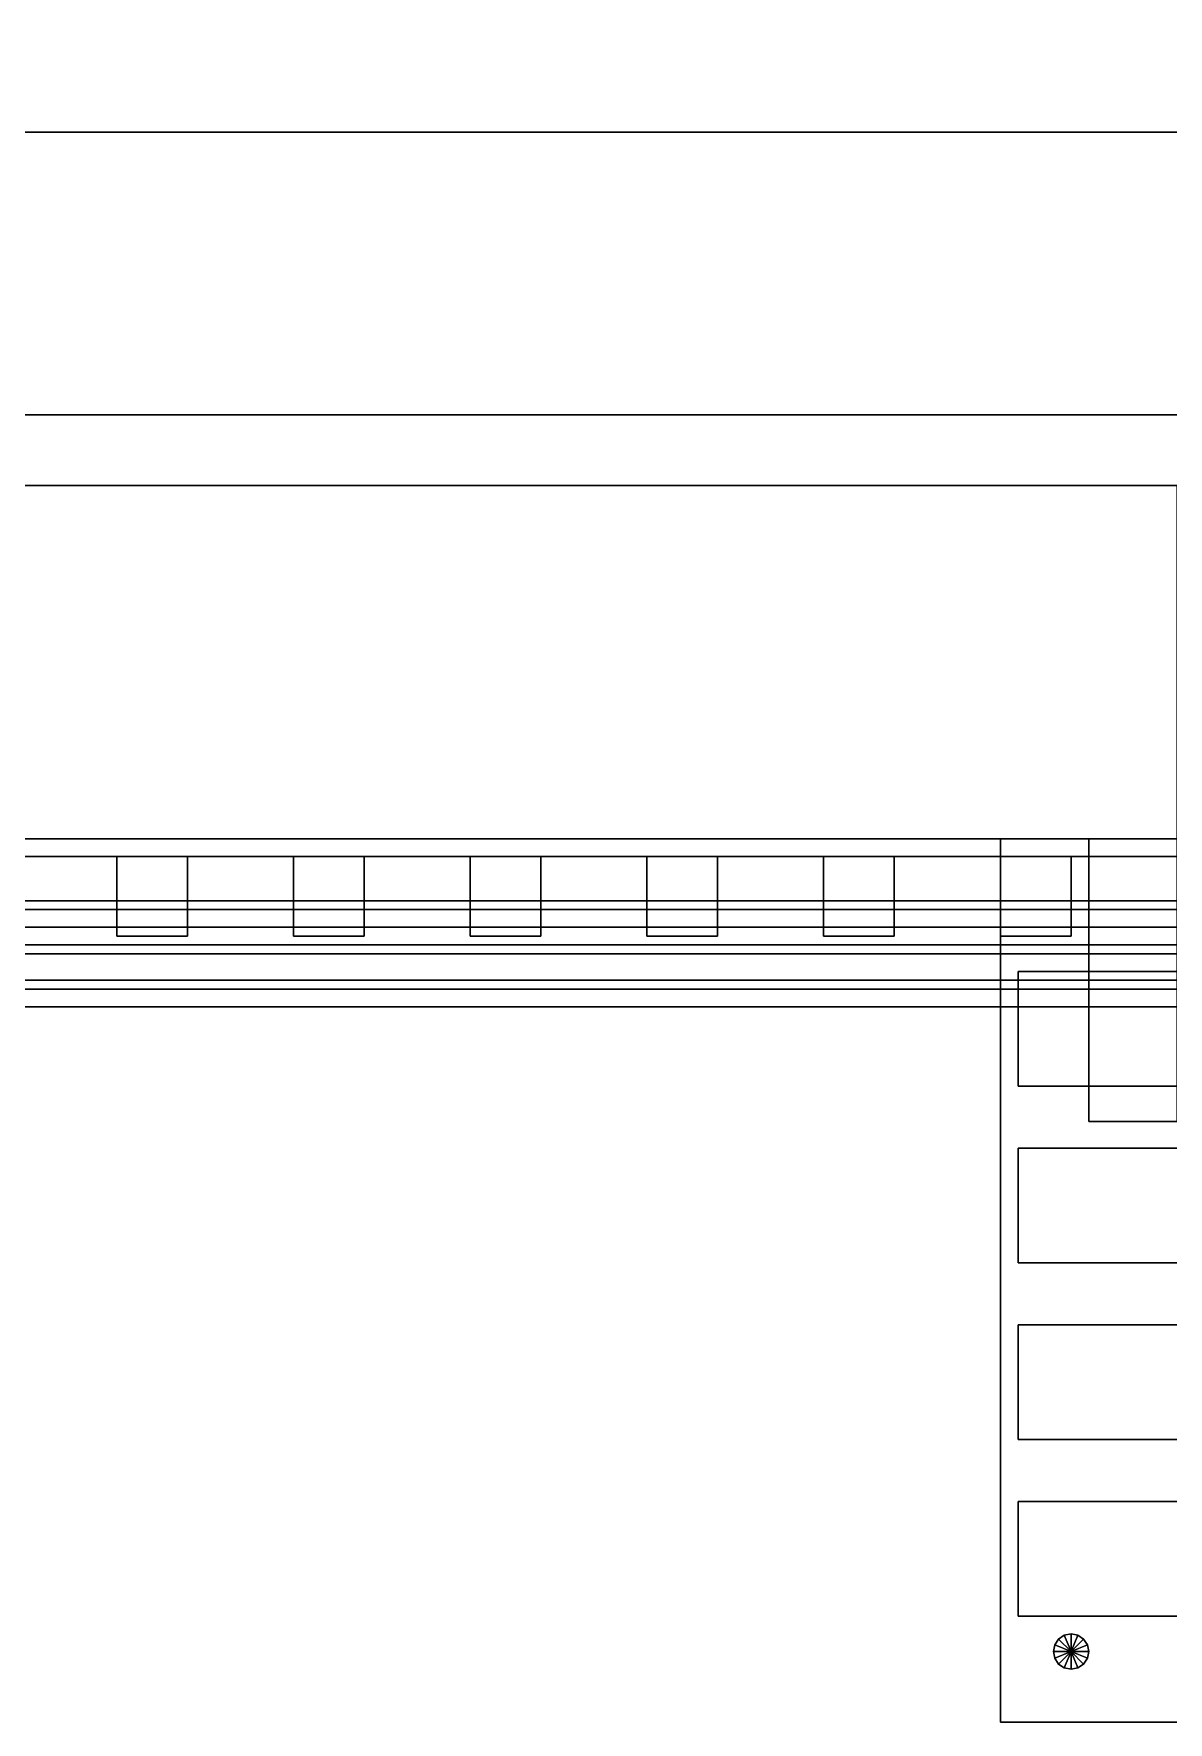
# Model space of a CAD drawing. Header units: millimetres. Extents: x -8000 to 18500, y -500 to 32500.
# Drawn here: x 553 to 1195, y -500 to 456 of the extents above; entities that cross this region are included whole.
import ezdxf

# ---------------------------------------------------------------- set-up
doc = ezdxf.new("R2010")
doc.units = ezdxf.units.MM
for name, color, linetype in [('3D-CANOPY', 7, 'Continuous'), ('3D-COLUMNS', 7, 'Continuous'), ('3D-FINISH', 7, 'Continuous'), ('3D-LIGHTS', 7, 'Continuous'), ('3D-LOUVERS', 7, 'Continuous'), ('3D-ROOF', 7, 'Continuous'), ('3D-SLABS', 7, 'Continuous'), ('3D-WALLS-EXTR', 7, 'Continuous')]:
    doc.layers.add(name, color=color, linetype=linetype)

msp = doc.modelspace()

# ---------------------------------------------------------------- linework, layer by layer
at = {"layer": '3D-CANOPY', "color": 7}
for points in [[(0, -80, 3700), (0, 0, 3700), (10000, 0, 3700), (10000, -80, 3700)], [(0, 0, 3700), (0, 0, 3950), (10000, 0, 3950), (10000, 0, 3700)], [(0, -80, 3950), (10000, -80, 3950), (10000, 0, 3950), (0, 0, 3950)], [(1100, -500, 3310), (1100, 0, 3310), (4300, 0, 3310), (4300, -500, 3310)], [(1100, 0, 3310), (1100, 0, 3355), (4300, 0, 3355), (4300, 0, 3310)], [(1100, -500, 3310), (1100, -500, 3355), (1100, 0, 3355), (1100, 0, 3310)], [(1100, -500, 3355), (4300, -500, 3355), (4300, 0, 3355), (1100, 0, 3355)], [(1110, -140, 3320), (1110, -75, 3320), (4290, -75, 3320), (4290, -140, 3320)], [(1110, -75, 3320), (1110, -75, 3350), (4290, -75, 3350), (4290, -75, 3320)], [(1110, -140, 3320), (1110, -140, 3350), (1110, -75, 3350), (1110, -75, 3320)], [(1110, -140, 3350), (4290, -140, 3350), (4290, -75, 3350), (1110, -75, 3350)], [(0, -80, 3700), (10000, -80, 3700), (10000, -80, 3950), (0, -80, 3950)], [(0, -95, 3750), (0, -80, 3750), (10000, -80, 3750), (10000, -95, 3750)], [(0, -80, 3750), (0, -80, 3900), (10000, -80, 3900), (10000, -80, 3750)], [(0, -95, 3900), (10000, -95, 3900), (10000, -80, 3900), (0, -80, 3900)], [(0, -95, 3750), (10000, -95, 3750), (10000, -95, 3900), (0, -95, 3900)], [(1110, -140, 3320), (4290, -140, 3320), (4290, -140, 3350), (1110, -140, 3350)], [(1110, -240, 3320), (1110, -175, 3320), (4290, -175, 3320), (4290, -240, 3320)], [(1110, -175, 3320), (1110, -175, 3350), (4290, -175, 3350), (4290, -175, 3320)], [(1110, -240, 3320), (1110, -240, 3350), (1110, -175, 3350), (1110, -175, 3320)], [(1110, -240, 3350), (4290, -240, 3350), (4290, -175, 3350), (1110, -175, 3350)], [(1110, -240, 3320), (4290, -240, 3320), (4290, -240, 3350), (1110, -240, 3350)], [(1110, -340, 3320), (1110, -275, 3320), (4290, -275, 3320), (4290, -340, 3320)], [(1110, -275, 3320), (1110, -275, 3350), (4290, -275, 3350), (4290, -275, 3320)], [(1110, -340, 3320), (1110, -340, 3350), (1110, -275, 3350), (1110, -275, 3320)], [(1110, -340, 3350), (4290, -340, 3350), (4290, -275, 3350), (1110, -275, 3350)], [(1110, -340, 3320), (4290, -340, 3320), (4290, -340, 3350), (1110, -340, 3350)], [(1110, -440, 3320), (1110, -375, 3320), (4290, -375, 3320), (4290, -440, 3320)], [(1110, -375, 3320), (1110, -375, 3350), (4290, -375, 3350), (4290, -375, 3320)], [(1110, -440, 3320), (1110, -440, 3350), (1110, -375, 3350), (1110, -375, 3320)], [(1110, -440, 3350), (4290, -440, 3350), (4290, -375, 3350), (1110, -375, 3350)], [(1110, -440, 3320), (4290, -440, 3320), (4290, -440, 3350), (1110, -440, 3350)], [(1130.76, -456.17, 3350), (1130, -460, 3350), (1130, -460, 3670), (1130.76, -456.17, 3670)], [(1140, -460, 3670), (1130.76, -456.17, 3670), (1130, -460, 3670), (1140, -460, 3670)], [(1140, -460, 3350), (1130, -460, 3350), (1130.76, -456.17, 3350), (1140, -460, 3350)], [(1132.93, -452.93, 3350), (1130.76, -456.17, 3350), (1130.76, -456.17, 3670), (1132.93, -452.93, 3670)], [(1140, -460, 3670), (1132.93, -452.93, 3670), (1130.76, -456.17, 3670), (1140, -460, 3670)], [(1140, -460, 3350), (1130.76, -456.17, 3350), (1132.93, -452.93, 3350), (1140, -460, 3350)], [(1136.17, -450.76, 3350), (1132.93, -452.93, 3350), (1132.93, -452.93, 3670), (1136.17, -450.76, 3670)], [(1140, -460, 3670), (1136.17, -450.76, 3670), (1132.93, -452.93, 3670), (1140, -460, 3670)], [(1140, -460, 3350), (1132.93, -452.93, 3350), (1136.17, -450.76, 3350), (1140, -460, 3350)], [(1140, -450, 3350), (1136.17, -450.76, 3350), (1136.17, -450.76, 3670), (1140, -450, 3670)], [(1140, -460, 3670), (1140, -450, 3670), (1136.17, -450.76, 3670), (1140, -460, 3670)], [(1140, -460, 3350), (1136.17, -450.76, 3350), (1140, -450, 3350), (1140, -460, 3350)], [(1143.83, -450.76, 3350), (1140, -450, 3350), (1140, -450, 3670), (1143.83, -450.76, 3670)], [(1140, -460, 3670), (1143.83, -450.76, 3670), (1140, -450, 3670), (1140, -460, 3670)], [(1140, -460, 3350), (1140, -450, 3350), (1143.83, -450.76, 3350), (1140, -460, 3350)], [(1140, -460, 3670), (1147.07, -452.93, 3670), (1143.83, -450.76, 3670), (1140, -460, 3670)], [(1140, -460, 3350), (1143.83, -450.76, 3350), (1147.07, -452.93, 3350), (1140, -460, 3350)], [(1140, -460, 3670), (1149.24, -456.17, 3670), (1147.07, -452.93, 3670), (1140, -460, 3670)], [(1140, -460, 3350), (1147.07, -452.93, 3350), (1149.24, -456.17, 3350), (1140, -460, 3350)], [(1140, -460, 3670), (1150, -460, 3670), (1149.24, -456.17, 3670), (1140, -460, 3670)], [(1140, -460, 3350), (1149.24, -456.17, 3350), (1150, -460, 3350), (1140, -460, 3350)], [(1147.07, -452.93, 3350), (1143.83, -450.76, 3350), (1143.83, -450.76, 3670), (1147.07, -452.93, 3670)], [(1149.24, -456.17, 3350), (1147.07, -452.93, 3350), (1147.07, -452.93, 3670), (1149.24, -456.17, 3670)], [(1150, -460, 3350), (1149.24, -456.17, 3350), (1149.24, -456.17, 3670), (1150, -460, 3670)], [(1130, -460, 3350), (1130.76, -463.83, 3350), (1130.76, -463.83, 3670), (1130, -460, 3670)], [(1140, -460, 3670), (1130, -460, 3670), (1130.76, -463.83, 3670), (1140, -460, 3670)], [(1140, -460, 3350), (1130.76, -463.83, 3350), (1130, -460, 3350), (1140, -460, 3350)], [(1140, -460, 3670), (1130.76, -463.83, 3670), (1132.93, -467.07, 3670), (1140, -460, 3670)], [(1140, -460, 3350), (1132.93, -467.07, 3350), (1130.76, -463.83, 3350), (1140, -460, 3350)], [(1130.76, -463.83, 3350), (1132.93, -467.07, 3350), (1132.93, -467.07, 3670), (1130.76, -463.83, 3670)], [(1140, -460, 3670), (1132.93, -467.07, 3670), (1136.17, -469.24, 3670), (1140, -460, 3670)], [(1140, -460, 3350), (1136.17, -469.24, 3350), (1132.93, -467.07, 3350), (1140, -460, 3350)], [(1132.93, -467.07, 3350), (1136.17, -469.24, 3350), (1136.17, -469.24, 3670), (1132.93, -467.07, 3670)], [(1140, -460, 3670), (1136.17, -469.24, 3670), (1140, -470, 3670), (1140, -460, 3670)], [(1140, -460, 3350), (1140, -470, 3350), (1136.17, -469.24, 3350), (1140, -460, 3350)], [(1140, -460, 3670), (1140, -470, 3670), (1143.83, -469.24, 3670), (1140, -460, 3670)], [(1140, -460, 3350), (1143.83, -469.24, 3350), (1140, -470, 3350), (1140, -460, 3350)], [(1140, -460, 3670), (1143.83, -469.24, 3670), (1147.07, -467.07, 3670), (1140, -460, 3670)], [(1140, -460, 3350), (1147.07, -467.07, 3350), (1143.83, -469.24, 3350), (1140, -460, 3350)], [(1140, -460, 3670), (1147.07, -467.07, 3670), (1149.24, -463.83, 3670), (1140, -460, 3670)], [(1140, -460, 3350), (1149.24, -463.83, 3350), (1147.07, -467.07, 3350), (1140, -460, 3350)], [(1140, -460, 3670), (1149.24, -463.83, 3670), (1150, -460, 3670), (1140, -460, 3670)], [(1140, -460, 3350), (1150, -460, 3350), (1149.24, -463.83, 3350), (1140, -460, 3350)], [(1143.83, -469.24, 3350), (1147.07, -467.07, 3350), (1147.07, -467.07, 3670), (1143.83, -469.24, 3670)], [(1147.07, -467.07, 3350), (1149.24, -463.83, 3350), (1149.24, -463.83, 3670), (1147.07, -467.07, 3670)], [(1149.24, -463.83, 3350), (1150, -460, 3350), (1150, -460, 3670), (1149.24, -463.83, 3670)], [(1136.17, -469.24, 3350), (1140, -470, 3350), (1140, -470, 3670), (1136.17, -469.24, 3670)], [(1140, -470, 3350), (1143.83, -469.24, 3350), (1143.83, -469.24, 3670), (1140, -470, 3670)], [(1100, -500, 3310), (4300, -500, 3310), (4300, -500, 3355), (1100, -500, 3355)]]:
    msp.add_3dface(points, dxfattribs=at)
at = {"layer": '3D-COLUMNS', "color": 7}
for points in [[(0, 0, 3600), (0, 400, 3600), (10000, 400, 3600), (10000, 0, 3600)], [(0, 400, 3600), (0, 400, 3800), (10000, 400, 3800), (10000, 400, 3600)], [(0, 0, 3800), (10000, 0, 3800), (10000, 400, 3800), (0, 400, 3800)], [(0, 0, 3600), (10000, 0, 3600), (10000, 0, 3800), (0, 0, 3800)]]:
    msp.add_3dface(points, dxfattribs=at)
at = {"layer": '3D-FINISH', "color": 7}
for points in [[(200, 200, 590), (200, 9800, 590), (9800, 9800, 590), (9800, 200, 590)], [(200, 200, 600), (9800, 200, 600), (9800, 9800, 600), (200, 9800, 600)], [(200, 200, 3990), (200, 9800, 3990), (9800, 9800, 3990), (9800, 200, 3990)], [(200, 200, 4000), (9800, 200, 4000), (9800, 9800, 4000), (200, 9800, 4000)], [(200, 200, 590), (9800, 200, 590), (9800, 200, 600), (200, 200, 600)], [(200, 200, 3990), (9800, 200, 3990), (9800, 200, 4000), (200, 200, 4000)]]:
    msp.add_3dface(points, dxfattribs=at)
at = {"layer": '3D-LIGHTS', "color": 7}
for points in [[(0, -85, 3690), (0, -65, 3690), (10000, -65, 3690), (10000, -85, 3690)], [(0, -65, 3690), (0, -65, 3705), (10000, -65, 3705), (10000, -65, 3690)], [(0, -85, 3705), (10000, -85, 3705), (10000, -65, 3705), (0, -65, 3705)], [(0, -85, 3690), (10000, -85, 3690), (10000, -85, 3705), (0, -85, 3705)]]:
    msp.add_3dface(points, dxfattribs=at)
at = {"layer": '3D-LOUVERS', "color": 7}
for points in [[(600, -55, 600), (600, -10, 600), (640, -10, 600), (640, -55, 600)], [(600, -10, 600), (600, -10, 3700), (640, -10, 3700), (640, -10, 600)], [(600, -55, 600), (600, -55, 3700), (600, -10, 3700), (600, -10, 600)], [(600, -55, 3700), (640, -55, 3700), (640, -10, 3700), (600, -10, 3700)], [(600, -55, 4000), (600, -10, 4000), (640, -10, 4000), (640, -55, 4000)], [(600, -10, 4000), (600, -10, 7000), (640, -10, 7000), (640, -10, 4000)], [(600, -55, 4000), (600, -55, 7000), (600, -10, 7000), (600, -10, 4000)], [(600, -55, 7000), (640, -55, 7000), (640, -10, 7000), (600, -10, 7000)], [(640, -55, 600), (640, -10, 600), (640, -10, 3700), (640, -55, 3700)], [(640, -55, 4000), (640, -10, 4000), (640, -10, 7000), (640, -55, 7000)], [(700, -55, 600), (700, -10, 600), (740, -10, 600), (740, -55, 600)], [(700, -10, 600), (700, -10, 3700), (740, -10, 3700), (740, -10, 600)], [(700, -55, 600), (700, -55, 3700), (700, -10, 3700), (700, -10, 600)], [(700, -55, 3700), (740, -55, 3700), (740, -10, 3700), (700, -10, 3700)], [(700, -55, 4000), (700, -10, 4000), (740, -10, 4000), (740, -55, 4000)], [(700, -10, 4000), (700, -10, 7000), (740, -10, 7000), (740, -10, 4000)], [(700, -55, 4000), (700, -55, 7000), (700, -10, 7000), (700, -10, 4000)], [(700, -55, 7000), (740, -55, 7000), (740, -10, 7000), (700, -10, 7000)], [(740, -55, 600), (740, -10, 600), (740, -10, 3700), (740, -55, 3700)], [(740, -55, 4000), (740, -10, 4000), (740, -10, 7000), (740, -55, 7000)], [(800, -55, 600), (800, -10, 600), (840, -10, 600), (840, -55, 600)], [(800, -10, 600), (800, -10, 3700), (840, -10, 3700), (840, -10, 600)], [(800, -55, 600), (800, -55, 3700), (800, -10, 3700), (800, -10, 600)], [(800, -55, 3700), (840, -55, 3700), (840, -10, 3700), (800, -10, 3700)], [(800, -55, 4000), (800, -10, 4000), (840, -10, 4000), (840, -55, 4000)], [(800, -10, 4000), (800, -10, 7000), (840, -10, 7000), (840, -10, 4000)], [(800, -55, 4000), (800, -55, 7000), (800, -10, 7000), (800, -10, 4000)], [(800, -55, 7000), (840, -55, 7000), (840, -10, 7000), (800, -10, 7000)], [(840, -55, 600), (840, -10, 600), (840, -10, 3700), (840, -55, 3700)], [(840, -55, 4000), (840, -10, 4000), (840, -10, 7000), (840, -55, 7000)], [(900, -55, 600), (900, -10, 600), (940, -10, 600), (940, -55, 600)], [(900, -10, 600), (900, -10, 3700), (940, -10, 3700), (940, -10, 600)], [(900, -55, 600), (900, -55, 3700), (900, -10, 3700), (900, -10, 600)], [(900, -55, 3700), (940, -55, 3700), (940, -10, 3700), (900, -10, 3700)], [(900, -55, 4000), (900, -10, 4000), (940, -10, 4000), (940, -55, 4000)], [(900, -10, 4000), (900, -10, 7000), (940, -10, 7000), (940, -10, 4000)], [(900, -55, 4000), (900, -55, 7000), (900, -10, 7000), (900, -10, 4000)], [(900, -55, 7000), (940, -55, 7000), (940, -10, 7000), (900, -10, 7000)], [(940, -55, 600), (940, -10, 600), (940, -10, 3700), (940, -55, 3700)], [(940, -55, 4000), (940, -10, 4000), (940, -10, 7000), (940, -55, 7000)], [(1000, -55, 600), (1000, -10, 600), (1040, -10, 600), (1040, -55, 600)], [(1000, -10, 600), (1000, -10, 3700), (1040, -10, 3700), (1040, -10, 600)], [(1000, -55, 600), (1000, -55, 3700), (1000, -10, 3700), (1000, -10, 600)], [(1000, -55, 3700), (1040, -55, 3700), (1040, -10, 3700), (1000, -10, 3700)], [(1000, -55, 4000), (1000, -10, 4000), (1040, -10, 4000), (1040, -55, 4000)], [(1000, -10, 4000), (1000, -10, 7000), (1040, -10, 7000), (1040, -10, 4000)], [(1000, -55, 4000), (1000, -55, 7000), (1000, -10, 7000), (1000, -10, 4000)], [(1000, -55, 7000), (1040, -55, 7000), (1040, -10, 7000), (1000, -10, 7000)], [(1040, -55, 600), (1040, -10, 600), (1040, -10, 3700), (1040, -55, 3700)], [(1040, -55, 4000), (1040, -10, 4000), (1040, -10, 7000), (1040, -55, 7000)], [(1100, -55, 600), (1100, -10, 600), (1140, -10, 600), (1140, -55, 600)], [(1100, -10, 600), (1100, -10, 3700), (1140, -10, 3700), (1140, -10, 600)], [(1100, -55, 600), (1100, -55, 3700), (1100, -10, 3700), (1100, -10, 600)], [(1100, -55, 3700), (1140, -55, 3700), (1140, -10, 3700), (1100, -10, 3700)], [(1100, -55, 4000), (1100, -10, 4000), (1140, -10, 4000), (1140, -55, 4000)], [(1100, -10, 4000), (1100, -10, 7000), (1140, -10, 7000), (1140, -10, 4000)], [(1100, -55, 4000), (1100, -55, 7000), (1100, -10, 7000), (1100, -10, 4000)], [(1100, -55, 7000), (1140, -55, 7000), (1140, -10, 7000), (1100, -10, 7000)], [(1140, -55, 600), (1140, -10, 600), (1140, -10, 3700), (1140, -55, 3700)], [(1140, -55, 4000), (1140, -10, 4000), (1140, -10, 7000), (1140, -55, 7000)], [(600, -55, 600), (640, -55, 600), (640, -55, 3700), (600, -55, 3700)], [(600, -55, 4000), (640, -55, 4000), (640, -55, 7000), (600, -55, 7000)], [(700, -55, 600), (740, -55, 600), (740, -55, 3700), (700, -55, 3700)], [(700, -55, 4000), (740, -55, 4000), (740, -55, 7000), (700, -55, 7000)], [(800, -55, 600), (840, -55, 600), (840, -55, 3700), (800, -55, 3700)], [(800, -55, 4000), (840, -55, 4000), (840, -55, 7000), (800, -55, 7000)], [(900, -55, 600), (940, -55, 600), (940, -55, 3700), (900, -55, 3700)], [(900, -55, 4000), (940, -55, 4000), (940, -55, 7000), (900, -55, 7000)], [(1000, -55, 600), (1040, -55, 600), (1040, -55, 3700), (1000, -55, 3700)], [(1000, -55, 4000), (1040, -55, 4000), (1040, -55, 7000), (1000, -55, 7000)], [(1100, -55, 600), (1140, -55, 600), (1140, -55, 3700), (1100, -55, 3700)], [(1100, -55, 4000), (1140, -55, 4000), (1140, -55, 7000), (1100, -55, 7000)]]:
    msp.add_3dface(points, dxfattribs=at)
at = {"layer": '3D-ROOF', "color": 7}
for points in [[(0, 0, 7000), (0, 10000, 7000), (10000, 10000, 7000), (10000, 0, 7000)], [(0, 0, 7200), (10000, 0, 7200), (10000, 10000, 7200), (0, 10000, 7200)], [(-40, -40, 7780), (-40, 240, 7780), (10040, 240, 7780), (10040, -40, 7780)], [(-40, 240, 7780), (-40, 240, 7830), (10040, 240, 7830), (10040, 240, 7780)], [(-40, -40, 7830), (10040, -40, 7830), (10040, 240, 7830), (-40, 240, 7830)], [(0, 0, 7200), (0, 200, 7200), (10000, 200, 7200), (10000, 0, 7200)], [(0, 200, 7200), (0, 200, 7800), (10000, 200, 7800), (10000, 200, 7200)], [(0, 0, 7800), (10000, 0, 7800), (10000, 200, 7800), (0, 200, 7800)], [(0, 0, 7000), (10000, 0, 7000), (10000, 0, 7200), (0, 0, 7200)], [(0, 0, 7200), (10000, 0, 7200), (10000, 0, 7800), (0, 0, 7800)], [(0, -50, 7200), (0, -10, 7200), (10000, -10, 7200), (10000, -50, 7200)], [(0, -10, 7200), (0, -10, 7420), (10000, -10, 7420), (10000, -10, 7200)], [(0, -50, 7420), (10000, -50, 7420), (10000, -10, 7420), (0, -10, 7420)], [(-40, -40, 7780), (10040, -40, 7780), (10040, -40, 7830), (-40, -40, 7830)], [(0, -50, 7200), (10000, -50, 7200), (10000, -50, 7420), (0, -50, 7420)]]:
    msp.add_3dface(points, dxfattribs=at)
at = {"layer": '3D-SLABS', "color": 7}
for points in [[(0, 0), (0, 10000), (10000, 10000), (10000, 0)], [(0, 0, 600), (10000, 0, 600), (10000, 10000, 600), (0, 10000, 600)], [(0, 0, 3800), (0, 4000, 3800), (10000, 4000, 3800), (10000, 0, 3800)], [(0, 0, 4000), (10000, 0, 4000), (10000, 4000, 4000), (0, 4000, 4000)], [(0, 0), (10000, 0), (10000, 0, 600), (0, 0, 600)], [(0, 0, 3800), (10000, 0, 3800), (10000, 0, 4000), (0, 0, 4000)]]:
    msp.add_3dface(points, dxfattribs=at)
at = {"layer": '3D-WALLS-EXTR', "color": 7}
for points in [[(0, 0, 600), (0, 200, 600), (1200, 200, 600), (1200, 0, 600)], [(0, 200, 600), (0, 200, 3800), (1200, 200, 3800), (1200, 200, 600)], [(0, 0, 3800), (1200, 0, 3800), (1200, 200, 3800), (0, 200, 3800)], [(0, 0, 4000), (0, 200, 4000), (1500, 200, 4000), (1500, 0, 4000)], [(0, 200, 4000), (0, 200, 7000), (1500, 200, 7000), (1500, 200, 4000)], [(0, 0, 7000), (1500, 0, 7000), (1500, 200, 7000), (0, 200, 7000)], [(-50, -60, 570), (-50, 0, 570), (10050, 0, 570), (10050, -60, 570)], [(-50, 0, 570), (-50, 0, 610), (10050, 0, 610), (10050, 0, 570)], [(-50, -60, 610), (10050, -60, 610), (10050, 0, 610), (-50, 0, 610)], [(0, 0, 600), (1200, 0, 600), (1200, 0, 3800), (0, 0, 3800)], [(0, 0, 4000), (1500, 0, 4000), (1500, 0, 7000), (0, 0, 7000)], [(0, -35), (0, 0), (10000, 0), (10000, -35)], [(0, 0), (0, 0, 600), (10000, 0, 600), (10000, 0)], [(0, -35, 600), (10000, -35, 600), (10000, 0, 600), (0, 0, 600)], [(1150, -160, 600), (1150, 0, 600), (1200, 0, 600), (1200, -160, 600)], [(1150, 0, 600), (1150, 0, 3300), (1200, 0, 3300), (1200, 0, 600)], [(1150, -160, 600), (1150, -160, 3300), (1150, 0, 3300), (1150, 0, 600)], [(1150, -160, 3300), (1200, -160, 3300), (1200, 0, 3300), (1150, 0, 3300)], [(0, -35), (10000, -35), (10000, -35, 600), (0, -35, 600)], [(-50, -60, 570), (10050, -60, 570), (10050, -60, 610), (-50, -60, 610)], [(1150, -160, 600), (1200, -160, 600), (1200, -160, 3300), (1150, -160, 3300)]]:
    msp.add_3dface(points, dxfattribs=at)

doc.saveas('drawing.dxf')
